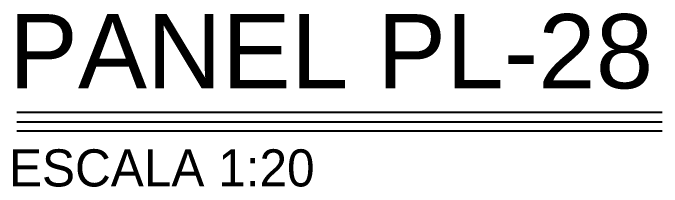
# Model space of a CAD drawing. Header units: millimetres. Extents: x 19458 to 19801, y 4351 to 4752.
# Drawn here: x 19618.076 to 19618.776, y 4506.953 to 4507.14 of the extents above; entities that cross this region are included whole.
import ezdxf
from ezdxf.enums import TextEntityAlignment as Align

# ---------------------------------------------------------------- set-up
doc = ezdxf.new("R2010")
doc.units = ezdxf.units.MM
doc.layers.add('TEXTOS TITULOS @ 0.2', color=3, linetype='Continuous')
doc.styles.add('NOTAS', font='GOTHIC.TTF')
doc.styles.add('SMCtitulos', font='sanss___.ttf')

# ---------------------------------------------------------------- blocks, each defined once
blk = doc.blocks.new('*U46')
at = {"color": 2}
blk.add_line((0.0001, 0.052), (3.4827, 0.052), dxfattribs=at)
at = {"color": 250}
blk.add_line((0.0001, 0), (3.4827, 0), dxfattribs=at)
at = {"color": 7}
blk.add_line((0.0001, -0.0469), (3.4827, -0.0469), dxfattribs=at)
at = {"color": 0, "linetype": 'ByBlock', "lineweight": -2, "style": 'NOTAS'}
for tag, p in [('1TITLE', (0.027, 1.0142)), ('2TITLE', (-0.0431, 0.1812))]:
    blk.add_attdef(tag, p, '', height=0.3, dxfattribs=at)
blk.add_attdef('SCALE', text='', height=0.18, dxfattribs=at).set_placement((-0.0431, -0.1475), align=Align.TOP_LEFT)

msp = doc.modelspace()

# ---------------------------------------------------------------- block references
at = {"layer": 'TEXTOS TITULOS @ 0.2'}
ref = msp.add_blockref('*U46', (19618.07988, 4507.02295), dxfattribs=dict(at, xscale=0.2, yscale=0.2, zscale=0.2))
ref.add_attrib('2TITLE', 'PANEL PL-28', (19618.07127, 4507.05919), dxfattribs={"layer": '0', "color": 0, "linetype": 'ByBlock', "lineweight": -2, "height": 0.08, "style": 'SMCtitulos'})
ref.add_attrib('SCALE', 'ESCALA 1:20', dxfattribs={"layer": '0', "color": 0, "linetype": 'ByBlock', "lineweight": -2, "height": 0.04, "style": 'NOTAS'}).set_placement((19618.07127, 4506.99345), align=Align.TOP_LEFT)

doc.saveas('drawing.dxf')
